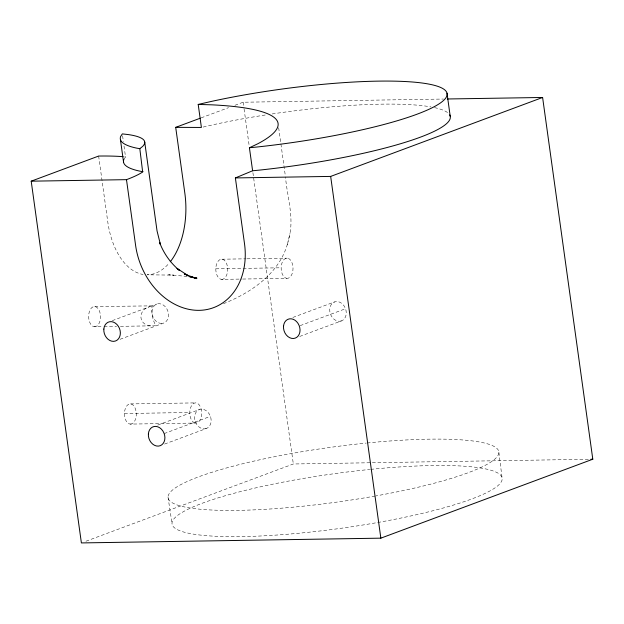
<?xml version="1.0" encoding="UTF-8"?>
<svg xmlns="http://www.w3.org/2000/svg" width="624" height="624" viewBox="0 0 624 624"><rect width="100%" height="100%" fill="white"/><g stroke="black" fill="none" stroke-linecap="round" stroke-linejoin="round"><path stroke-width="0.47" stroke-dasharray="3.12 2.34" d="M288.974 237.931C294.434 217.776 287.173 197.098 285.496 176.974M223.462 303.685C252.049 292.422 281.416 272.002 288.397 240.224M287.375 244.655L290.004 233.454M123.841 159.479L125.518 156.905L123.919 145.392M94.754 306.579L153.106 305.846C135.314 308.038 137.693 329.043 155.844 325.572C152.506 319.894 151.242 312.671 152.092 306.158L156.819 304.06M201.217 117.842L228.556 107.663M234.936 105.284L243.142 102.235L443.43 99.044M112.281 320.65L149.542 306.774M120.065 339.3L163.691 323.053A10.101 7.995 69.6 0 0 165.056 306.485A10.101 7.995 69.6 0 0 152.006 311.126A10.101 7.995 69.6 0 0 163.691 323.053M292.859 317.452L334.565 301.922M300.206 325.619L345.54 308.74M299.731 336.445L341.437 320.908A10.101 7.995 69.6 0 0 342.81 304.348A10.101 7.995 69.6 0 0 329.761 308.989A10.101 7.995 69.6 0 0 341.437 320.908M157.732 425.077L199.438 409.539M164.167 433.579L210.413 416.356M164.603 444.062L206.31 428.532A10.101 7.995 69.6 0 0 207.683 411.965A10.101 7.995 69.6 0 0 194.633 416.606A10.101 7.995 69.6 0 0 206.31 428.532M85.964 541.219L293.335 463.983L589.883 459.256M203.19 127.046L214.835 124.379A164.947 27.222 -7.9 0 1 266.51 114.808M221.918 259.21L245.934 258.827M246.901 258.812L287.251 258.172M215.803 268.819L281.143 267.782M221.567 279.38A10.101 5.936 89.1 0 0 226.972 264.662A10.101 5.936 89.1 0 0 216.684 263.843A10.101 5.936 89.1 0 0 221.567 279.38L241.745 279.061M242.705 279.045L286.907 278.343A10.101 5.936 89.1 0 0 292.313 263.624A10.101 5.936 89.1 0 0 282.025 262.805A10.101 5.936 89.1 0 0 286.907 278.343M94.403 326.75A10.101 5.936 89.1 0 0 99.809 312.031A10.101 5.936 89.1 0 0 89.521 311.212A10.101 5.936 89.1 0 0 94.403 326.75L103.069 326.609M104.036 326.594L116.555 326.399M120.409 326.336L152.186 325.829M130.549 403.915L195.889 402.878M124.441 413.533L189.774 412.487M130.205 424.094A10.101 5.936 89.1 0 0 135.603 409.375A10.101 5.936 89.1 0 0 125.323 408.548A10.101 5.936 89.1 0 0 130.205 424.094L195.538 423.049A10.101 5.936 89.1 0 0 200.944 408.33A10.101 5.936 89.1 0 0 190.655 407.511A10.101 5.936 89.1 0 0 195.538 423.049M124.777 156.819L125.518 156.905M187.099 276.409L168.644 274.794L173.846 275.137L147.209 274.794A67.33 39.593 89.1 0 0 169.198 263.078M168.02 497.203L172.006 523.466M278.663 127.748L285.363 176.007M243.142 102.235L243.945 108.022M244.078 108.982L249.296 146.609M252.907 172.653L293.335 463.983M122.593 135.806L123.388 141.554M98.639 156.055L107.765 221.832A67.33 39.593 89.1 0 0 143.068 274.466M498.872 452.322L502.187 478.67M370.711 469.357A166.631 27.503 -7.9 0 1 460.489 502.866A166.631 27.503 -7.9 0 1 180.515 530.993A166.631 27.503 -7.9 0 1 369.767 469.451M367.123 442.985A166.967 27.557 -7.9 0 1 498.81 451.682A166.967 27.557 -7.9 0 1 376.038 495.893M375.11 496.057A166.967 27.557 -7.9 0 1 168.082 497.843A166.967 27.557 -7.9 0 1 366.187 443.079M272.181 113.942A164.947 27.222 -7.9 0 1 430.973 106.915M434.507 107.609A164.947 27.222 -7.9 0 1 448.672 113.591"/><path stroke-width="0.94" d="M139.815 148.668L142.483 146.554A117.819 19.445 -7.9 0 0 128.365 134.589L122.32 133.887L120.65 136.461A164.947 27.222 -7.9 0 0 137.03 148.208L139.815 148.668L142.662 171.974A117.819 19.445 -7.9 0 1 126.485 179.657L31.2 181.178L81.393 542.927L380.858 538.161L592.8 459.217L542.607 97.469L447.322 98.982M126.485 179.657L135.611 245.435A67.33 53.313 69.6 0 0 199.189 310.339A67.33 53.313 69.6 0 0 244.507 243.695L235.381 177.926L252.611 170.773L249.413 147.755L257.767 143.785A252.47 41.668 -7.9 0 0 211.801 104.832L198.206 104.434L201.396 127.452L175.703 127.351L184.829 193.12A67.33 39.593 89.1 0 1 170.305 261.721M31.2 181.178L98.639 156.055A117.819 19.445 -7.9 0 1 123.131 156.679M175.703 127.351L200.312 118.186M235.381 177.926L330.665 176.413L542.607 97.469M198.206 104.434L211.637 101.361A164.947 27.222 -7.9 0 1 445.474 90.574A164.947 27.222 -7.9 0 1 255.801 147.139L249.413 147.755M252.611 170.773L258.991 170.157A164.947 27.222 -7.9 0 0 449.662 114.886M590.858 459.248L592.8 459.217M143.013 171.694L140.228 171.226A164.947 27.222 -7.9 0 1 123.841 159.479M188.994 276.635L196.919 278.101L190.655 276.892L196.708 278.632L184.314 273.952L188.401 275.839L177.021 268.39L179.384 270.395C170.5 263 163.628 253.297 159.604 242.463L160.407 244.429L157.053 230.958L144.729 142.163M447.018 93.226L450.208 116.251M330.665 176.413L380.858 538.161M120.401 139.37L123.591 162.388M148.387 433.828A10.101 7.995 69.6 0 0 160.072 445.754A10.101 7.995 69.6 0 0 161.437 429.187A10.101 7.995 69.6 0 0 148.387 433.828M283.522 326.212A10.101 7.995 69.6 0 0 295.199 338.138A10.101 7.995 69.6 0 0 296.572 321.571A10.101 7.995 69.6 0 0 283.522 326.212M103.841 329.074A10.101 7.995 69.6 0 0 115.518 340.993A10.101 7.995 69.6 0 0 116.891 324.433A10.101 7.995 69.6 0 0 103.841 329.074"/></g></svg>
